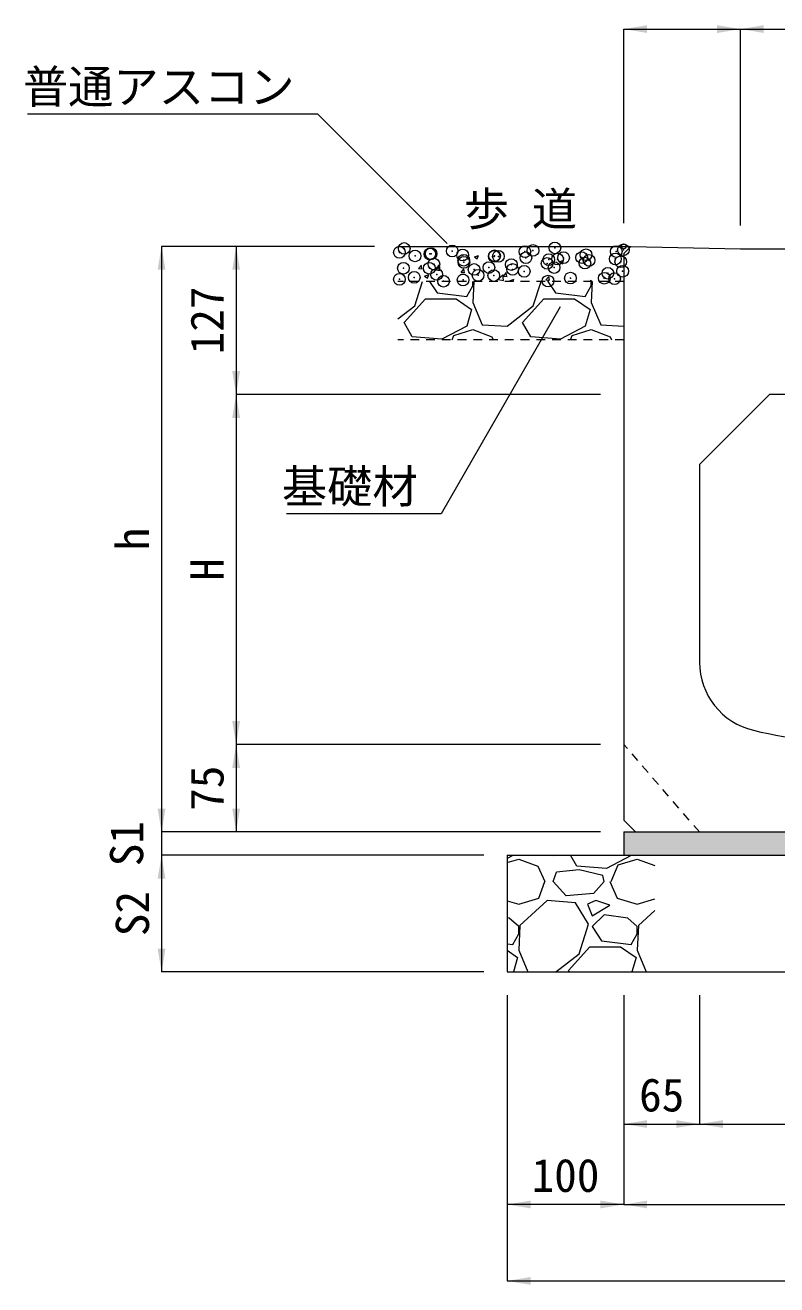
# Model space of a CAD drawing. Units: millimetres at full size, sheet at 1:20. Extents: x 25136 to 46531, y -30786 to -20561.
# Drawn here: x 29756 to 30401, y -26369 to -25289 of the extents above; entities that cross this region are included whole.
import ezdxf
from ezdxf.enums import TextEntityAlignment as Align

# ---------------------------------------------------------------- set-up
doc = ezdxf.new("R2010")
doc.units = ezdxf.units.MM
doc.header["$LTSCALE"] = 20
doc.header["$PDMODE"] = 32
doc.header["$PDSIZE"] = 10
doc.linetypes.add('USER1', pattern=[0.675, 0.375, -0.3])
for name, color, linetype, lineweight in [('0_2', 7, 'Continuous', 20), ('寸法引出', 7, 'Continuous', 9), ('寸法線', 7, 'Continuous', 9), ('本体', 7, 'Continuous', 20), ('補助線', 8, 'Continuous', 13), ('ﾊｯﾁﾝｸﾞ', 7, 'Continuous', 5)]:
    doc.layers.add(name, color=color, linetype=linetype, lineweight=lineweight)
doc.styles.add('ＭＳ ゴシック', font='')
doc.styles.get('ＭＳ ゴシック').set_extended_font_data('MS Gothic')

# ---------------------------------------------------------------- blocks, each defined once
blk = doc.blocks.new('filled_arrow')
at = {"color": 0, "linetype": 'Continuous', "lineweight": -2}
blk.add_solid([(7.5, 1.25), (0, 0), (7.5, -1.25)], dxfattribs=at)

msp = doc.modelspace()

# ---------------------------------------------------------------- hatches: boundary and pattern name
at = {"layer": 'ﾊｯﾁﾝｸﾞ'}
msp.add_hatch(color=8, dxfattribs=at).paths.add_polyline_path([(30699.72, -26000.93), (30699.72, -25980.93), (30279.72, -25980.93), (30269.72, -25980.93), (30269.72, -26000.93)])

# ---------------------------------------------------------------- linework, layer by layer
at = {"layer": '0_2'}
for p, q in [((30076.02, -25478.93), (30269.72, -25478.93)), ((30269.72, -25478.93), (30275.72, -25479.05)), ((30269.72, -25980.93), (30699.72, -25980.93)), ((30269.72, -25980.93), (30269.72, -26000.93)), ((30169.72, -26000.93), (30799.72, -26000.93)), ((30169.72, -26000.93), (30169.72, -26100.93)), ((30169.72, -26100.93), (30799.72, -26100.93))]:
    msp.add_line(p, q, dxfattribs=at)
at = {"layer": '0_2', "linetype": 'USER1'}
for p, q in [((30269.72, -25508.93), (30076.02, -25508.93)), ((30269.72, -25558.93), (30076.02, -25558.93))]:
    msp.add_line(p, q, dxfattribs=at)
at = {"layer": '寸法引出'}
for p, q in [((29873.24, -25478.93), (29873.24, -25980.93)), ((30056.02, -25478.93), (29873.24, -25478.93)), ((29937.22, -25478.93), (29937.22, -25605.93)), ((30056.02, -25478.93), (29937.22, -25478.93)), ((30249.72, -25605.93), (29937.22, -25605.93)), ((29937.22, -25605.93), (29937.22, -25905.93)), ((30249.72, -25605.93), (29937.22, -25605.93)), ((30249.72, -25905.93), (29937.22, -25905.93)), ((29937.22, -25905.93), (29937.22, -25980.93)), ((30249.72, -25905.93), (29937.22, -25905.93)), ((29873.24, -25940.93), (29873.24, -26040.93)), ((30234.72, -25980.93), (29873.24, -25980.93)), ((30234.72, -25980.93), (29873.24, -25980.93)), ((30249.72, -25980.93), (29937.22, -25980.93)), ((30149.72, -26000.93), (29873.24, -26000.93)), ((29873.24, -26000.93), (29873.24, -26100.93)), ((30149.72, -26000.93), (29873.24, -26000.93)), ((30149.72, -26100.93), (29873.24, -26100.93)), ((30169.72, -26120.93), (30169.72, -26300.25)), ((30169.72, -26120.93), (30169.72, -26365.79)), ((30269.72, -26120.93), (30269.72, -26231.3)), ((30269.72, -26120.93), (30269.72, -26300.25)), ((30269.72, -26120.93), (30269.72, -26300.25)), ((30334.72, -26120.93), (30334.72, -26231.3)), ((30334.72, -26120.93), (30334.72, -26231.3)), ((30269.72, -26231.3), (30334.72, -26231.3)), ((30334.72, -26231.3), (30634.72, -26231.3)), ((30269.72, -26300.25), (30169.72, -26300.25)), ((30269.72, -26300.25), (30699.72, -26300.25)), ((30169.72, -26365.79), (30799.72, -26365.79))]:
    msp.add_line(p, q, dxfattribs=at)
at = {"layer": '寸法線'}
for p, q in [((30269.72, -25292.66), (30369.72, -25292.66)), ((30269.72, -25458.93), (30269.72, -25292.66)), ((30369.72, -25292.66), (30599.72, -25292.66)), ((30369.72, -25460.93), (30369.72, -25292.66)), ((30369.72, -25460.93), (30369.72, -25292.66))]:
    msp.add_line(p, q, dxfattribs=at)
for points in [[(30118.27, -25476.46), (30007.33, -25365.52), (29758.29, -25365.52)], [(30215.28, -25530.87), (30112.98, -25708.07), (29980.28, -25708.07)]]:
    msp.add_lwpolyline(points, dxfattribs=at)
at = {"layer": '本体'}
for p, q in [((30269.72, -25484.93), (30275.72, -25479.05)), ((30275.72, -25479.05), (30369.72, -25480.93)), ((30369.72, -25480.93), (30599.72, -25480.93)), ((30269.72, -25484.93), (30269.72, -25970.93)), ((30334.72, -25665.93), (30394.72, -25605.93)), ((30574.72, -25605.93), (30394.72, -25605.93)), ((30334.72, -25665.93), (30334.72, -25835.4)), ((30269.72, -25970.93), (30279.72, -25980.93)), ((30279.72, -25980.93), (30689.72, -25980.93))]:
    msp.add_line(p, q, dxfattribs=at)
at = {"layer": '本体', "linetype": 'USER1', "lineweight": 9}
msp.add_line((30334.72, -25980.93), (30269.72, -25905.93), dxfattribs=at)
at = {"layer": '本体'}
for centre, radius, start, end in [((30394.72, -25835.4), 60, 180, 256.65764), ((30484.72, -25455.93), 450, 256.65764, 283.34236)]:
    msp.add_arc(centre, radius, start, end, dxfattribs=at)
at = {"layer": '補助線', "lineweight": 20}
msp.add_circle((30269.72, -25478.93), 2, dxfattribs=at)
at = {"layer": 'ﾊｯﾁﾝｸﾞ'}
for p, q in [((30141.53, -25488.01), (30144.06, -25489.71)), ((30141.54, -25488), (30145.1, -25486.63)), ((30144.06, -25489.71), (30145.09, -25486.64)), ((30214.54, -25492.07), (30218.1, -25490.7)), ((30214.54, -25492.08), (30217.07, -25493.78)), ((30217.07, -25493.78), (30218.1, -25490.71)), ((30093.67, -25498.01), (30096.12, -25495.09)), ((30093.67, -25498.01), (30096.71, -25498.27)), ((30096.59, -25498.3), (30096, -25495.11)), ((30098.85, -25504.39), (30101.38, -25506.1)), ((30098.86, -25504.38), (30102.41, -25503.02)), ((30101.38, -25506.09), (30102.41, -25503.02)), ((30107.8, -25498.96), (30112.31, -25499.66)), ((30107.82, -25499.01), (30111.77, -25494.88)), ((30112.31, -25499.71), (30111.75, -25494.89)), ((30130.11, -25501.2), (30132.56, -25498.28)), ((30130.11, -25501.2), (30133.15, -25501.46)), ((30133.02, -25501.49), (30132.44, -25498.3)), ((30162.03, -25507.42), (30165.99, -25503.29)), ((30166.52, -25508.12), (30165.96, -25503.3)), ((30166.55, -25504.38), (30169, -25501.46)), ((30166.55, -25504.38), (30169.58, -25504.65)), ((30169.46, -25504.67), (30168.87, -25501.49)), ((30202.98, -25507.57), (30205.43, -25504.65)), ((30205.9, -25507.86), (30205.31, -25504.68)), ((30090.37, -25530.01), (30097.11, -25508.93)), ((30103.07, -25508.93), (30109.67, -25518.84)), ((30135.07, -25521.88), (30140.15, -25512.74)), ((30141.01, -25508.93), (30140.15, -25526.96)), ((30140.15, -25512.74), (30140.15, -25508.93)), ((30162.01, -25507.37), (30166.53, -25508.07)), ((30171.86, -25508.45), (30175.42, -25507.09)), ((30171.86, -25508.46), (30172.55, -25508.93)), ((30174.8, -25508.93), (30175.41, -25507.09)), ((30191.97, -25530.01), (30198.71, -25508.93)), ((30202.98, -25507.57), (30206.02, -25507.84)), ((30204.67, -25508.93), (30211.27, -25518.84)), ((30236.67, -25521.88), (30241.75, -25512.74)), ((30240.96, -25508.93), (30241.87, -25507.84)), ((30241.94, -25508.93), (30241.75, -25507.86)), ((30242.61, -25508.93), (30241.75, -25526.96)), ((30241.75, -25512.74), (30241.75, -25508.93)), ((30081.22, -25544.24), (30099.51, -25523.92)), ((30099.51, -25523.92), (30125.93, -25523.92)), ((30109.67, -25518.84), (30135.07, -25521.88)), ((30125.93, -25523.92), (30139.14, -25533.06)), ((30182.82, -25544.24), (30201.11, -25523.92)), ((30201.11, -25523.92), (30227.53, -25523.92)), ((30211.27, -25518.84), (30236.67, -25521.88)), ((30227.53, -25523.92), (30240.74, -25533.06)), ((30076.02, -25541.09), (30090.37, -25530.01)), ((30139.14, -25533.06), (30135.07, -25547.28)), ((30140.15, -25526.96), (30148.28, -25546.27)), ((30169.62, -25547.28), (30191.97, -25530.01)), ((30240.74, -25533.06), (30236.67, -25547.28)), ((30241.75, -25526.96), (30249.88, -25546.27)), ((30088.34, -25556.43), (30081.22, -25544.24)), ((30135.07, -25547.28), (30113.74, -25558.46)), ((30148.28, -25546.27), (30169.62, -25547.28)), ((30189.94, -25556.43), (30182.82, -25544.24)), ((30236.67, -25547.28), (30215.34, -25558.46)), ((30249.88, -25546.27), (30269.72, -25547.21)), ((30113.74, -25558.46), (30088.34, -25556.43)), ((30122.39, -25558.93), (30123.9, -25555.41)), ((30123.9, -25555.41), (30140.15, -25550.33)), ((30140.15, -25550.33), (30156.41, -25556.43)), ((30156.41, -25556.43), (30157.56, -25558.93)), ((30215.34, -25558.46), (30189.94, -25556.43)), ((30223.99, -25558.93), (30225.5, -25555.41)), ((30225.5, -25555.41), (30241.75, -25550.33)), ((30241.75, -25550.33), (30258.01, -25556.43)), ((30258.01, -25556.43), (30259.16, -25558.93)), ((30174.52, -26001.09), (30169.72, -26003.61)), ((30174.57, -26000.93), (30174.52, -26001.09)), ((30205.54, -26000.93), (30209.07, -26001.09)), ((30209.07, -26001.09), (30209.28, -26000.93)), ((30229.39, -26010.24), (30223.96, -26000.93)), ((30276.12, -26001.09), (30254.79, -26012.27)), ((30276.17, -26000.93), (30276.12, -26001.09)), ((30169.72, -26007.23), (30179.6, -26004.14)), ((30179.6, -26004.14), (30195.86, -26010.24)), ((30195.86, -26010.24), (30201.95, -26023.45)), ((30254.79, -26012.27), (30229.39, -26010.24)), ((30258.85, -26023.45), (30264.95, -26009.22)), ((30264.95, -26009.22), (30281.2, -26004.14)), ((30281.2, -26004.14), (30296.24, -26009.78)), ((30209.07, -26023.45), (30212.11, -26015.32)), ((30231.42, -26013.29), (30212.11, -26015.32)), ((30251.74, -26018.37), (30231.42, -26013.29)), ((30252.75, -26023.45), (30251.74, -26018.37)), ((30196.87, -26037.67), (30201.95, -26023.45)), ((30220.24, -26035.64), (30209.07, -26023.45)), ((30243.61, -26033.61), (30220.24, -26035.64)), ((30252.75, -26023.45), (30243.61, -26033.61)), ((30257.83, -26023.45), (30263.93, -26037.67)), ((30169.72, -26039.84), (30179.6, -26042.75)), ((30179.6, -26042.75), (30196.87, -26037.67)), ((30203.99, -26039.7), (30180.62, -26061.04)), ((30228.37, -26041.73), (30203.99, -26039.7)), ((30239.55, -26060.02), (30228.37, -26041.73)), ((30245.64, -26039.7), (30238.53, -26042.75)), ((30238.53, -26042.75), (30242.59, -26052.91)), ((30242.59, -26052.91), (30257.83, -26043.77)), ((30257.83, -26043.77), (30245.64, -26039.7)), ((30263.93, -26037.67), (30281.2, -26042.75)), ((30281.2, -26042.75), (30296.24, -26038.33)), ((30171.47, -26054.94), (30169.72, -26054.68)), ((30179.6, -26062.05), (30171.47, -26054.94)), ((30252.75, -26051.89), (30242.59, -26062.05)), ((30273.07, -26054.94), (30252.75, -26051.89)), ((30281.2, -26062.05), (30273.07, -26054.94)), ((30296.24, -26048.23), (30282.22, -26061.04)), ((30180.62, -26061.04), (30179.6, -26082.37)), ((30179.6, -26068.15), (30179.6, -26062.05)), ((30231.42, -26085.42), (30239.55, -26060.02)), ((30242.59, -26062.05), (30250.72, -26074.25)), ((30282.22, -26061.04), (30281.2, -26082.37)), ((30281.2, -26068.15), (30281.2, -26062.05)), ((30169.72, -26076.72), (30174.52, -26077.29)), ((30174.52, -26077.29), (30179.6, -26068.15)), ((30250.72, -26074.25), (30276.12, -26077.29)), ((30276.12, -26077.29), (30281.2, -26068.15)), ((30169.72, -26082.33), (30178.59, -26088.47)), ((30179.6, -26082.37), (30187.41, -26100.93)), ((30211.35, -26100.93), (30231.42, -26085.42)), ((30222.27, -26099.65), (30240.56, -26079.33)), ((30240.56, -26079.33), (30266.98, -26079.33)), ((30266.98, -26079.33), (30280.19, -26088.47)), ((30281.2, -26082.37), (30289.01, -26100.93)), ((30178.59, -26088.47), (30175.03, -26100.93)), ((30280.19, -26088.47), (30276.63, -26100.93)), ((30223.02, -26100.93), (30222.27, -26099.65))]:
    msp.add_line(p, q, dxfattribs=at)
for p in [(30077.29, -25484.07), (30081.34, -25480.75), (30090.64, -25487.13), (30103.35, -25485.45), (30104.41, -25485.21), (30122.59, -25482.92), (30131.52, -25486.36), (30158.64, -25487.5), (30158.85, -25487.02), (30162.19, -25487.49), (30184.93, -25483.44), (30191.81, -25482.41), (30210.59, -25480.19), (30237.31, -25486.09), (30263.24, -25483.39), (30269.39, -25481.87), (30080.72, -25497.66), (30102.93, -25497.67), (30106.8, -25494.08), (30132.46, -25490.83), (30132.56, -25492.58), (30141.31, -25498.73), (30154.03, -25497.06), (30173.27, -25494.52), (30174.36, -25498.65), (30185.76, -25488.65), (30203.98, -25493.56), (30205.35, -25490.3), (30209.97, -25497.1), (30212.88, -25489.8), (30218.07, -25488.63), (30233.61, -25488.48), (30236.36, -25493.29), (30240, -25490.94), (30262.44, -25489.72), (30267.12, -25492.09), (30077.27, -25507.16), (30089.99, -25505.49), (30109.23, -25502.96), (30115.11, -25508.82), (30131.85, -25507.74), (30144.73, -25503.73), (30158.23, -25503.93), (30184.31, -25500.35), (30204.71, -25508.66), (30223.94, -25506.13), (30253.01, -25506.26), (30256.03, -25501.91), (30261.82, -25506.63), (30268.74, -25500.23)]:
    msp.add_point(p, dxfattribs=at)

# ---------------------------------------------------------------- block references
at = {"layer": '寸法引出', "xscale": 2.67, "yscale": 2.67}
for p, rotation in [((29873.24, -25478.93), 270), ((29937.22, -25478.93), 270), ((29937.22, -25605.93), 90), ((29937.22, -25605.93), 270), ((29937.22, -25905.93), 90), ((29937.22, -25905.93), 270), ((29873.24, -25980.93), 90), ((29873.24, -25980.93), 90), ((29937.22, -25980.93), 90), ((29873.24, -26000.93), 270), ((29873.24, -26000.93), 270), ((29873.24, -26100.93), 90), ((30334.72, -26231.3), 180), ((30269.72, -26300.25), 180)]:
    msp.add_blockref('filled_arrow', p, dxfattribs=dict(at, rotation=rotation))
for p in [(30269.72, -26231.3), (30334.72, -26231.3), (30169.72, -26300.25), (30269.72, -26300.25), (30169.72, -26365.79)]:
    msp.add_blockref('filled_arrow', p, dxfattribs=at)
at = {"layer": '寸法線', "xscale": 2.67, "yscale": 2.67}
for p in [(30269.72, -25292.66), (30369.72, -25292.66)]:
    msp.add_blockref('filled_arrow', p, dxfattribs=at)
at = {"layer": '寸法線'}
for p, xscale, yscale, rotation in [((30369.72, -25292.66), 2.67, 2.67, 180), ((30118.27, -25476.46), 0.133, 0.133, 135), ((30215.28, -25530.87), 0.133, 0.133, 240)]:
    msp.add_blockref('filled_arrow', p, dxfattribs=dict(at, xscale=xscale, yscale=yscale, rotation=rotation))

# ---------------------------------------------------------------- texts
at = {"layer": '0_2', "style": 'ＭＳ ゴシック'}
msp.add_text('歩 道', height=28.48, dxfattribs=at).set_placement((30132.59, -25469.57), align=Align.BOTTOM_LEFT)
at = {"layer": '寸法引出', "style": 'ＭＳ ゴシック'}
for s, p in [('127', (29912.22, -25542.43)), ('h', (29848.24, -25729.93)), ('H', (29912.22, -25755.93)), ('75', (29912.22, -25943.43)), ('S1', (29843.24, -25990.93)), ('S2', (29848.24, -26050.93))]:
    msp.add_text(s, height=28.48, rotation=90, dxfattribs=at).set_placement(p, align=Align.MIDDLE_CENTER)
for s, p in [('65', (30302.22, -26206.3)), ('100', (30219.72, -26275.25))]:
    msp.add_text(s, height=28.48, dxfattribs=at).set_placement(p, align=Align.MIDDLE_CENTER)
at = {"layer": '寸法線', "style": 'ＭＳ ゴシック'}
for s, p in [('普通アスコン', (29987.33, -25327.85)), ('基礎材', (30092.98, -25670.4))]:
    msp.add_text(s, height=28.48, dxfattribs=at).set_placement(p, align=Align.TOP_RIGHT)

doc.saveas('drawing.dxf')
